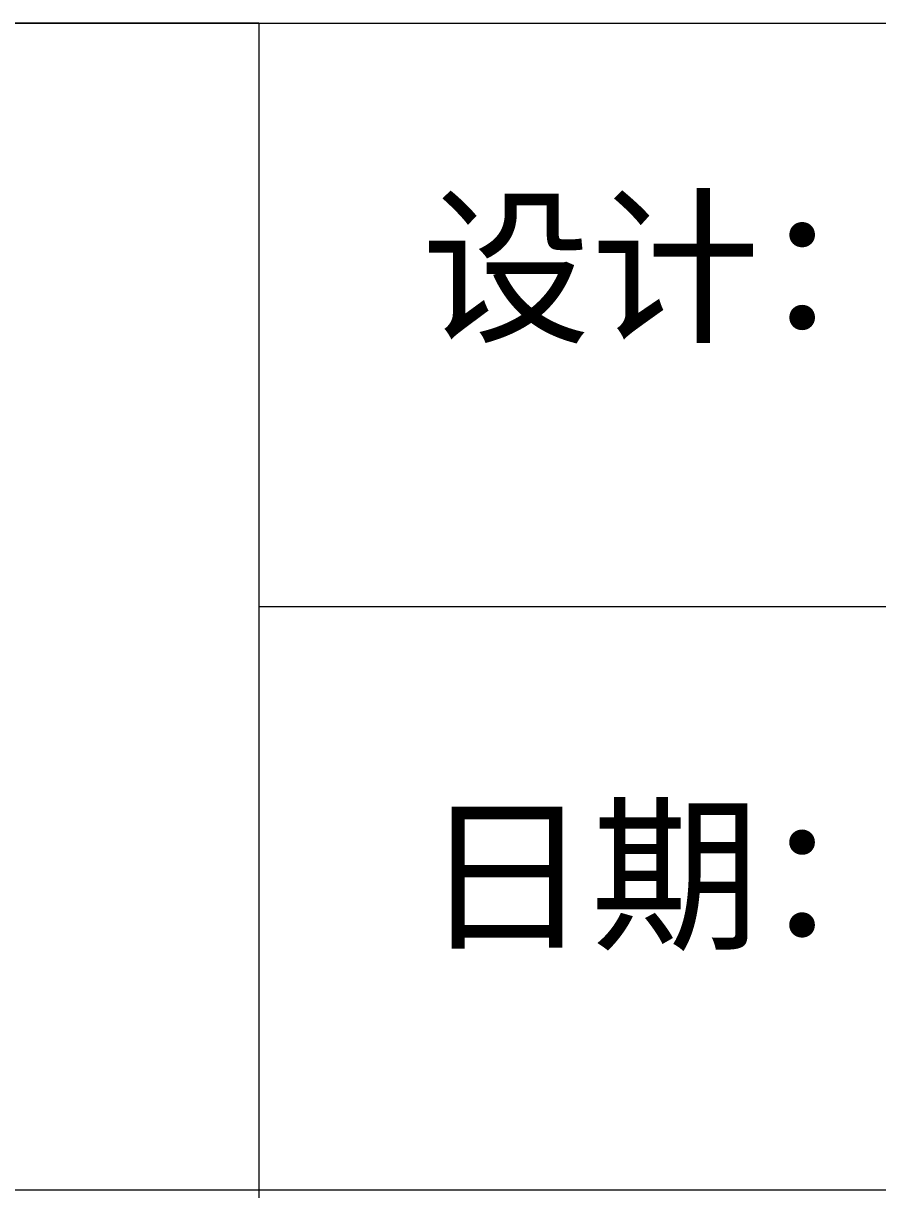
# Model space of a CAD drawing. Header units: millimetres. Extents: x 0 to 297, y 0 to 210.
# Drawn here: x 195.24 to 206.95, y 26 to 42 of the extents above; entities that cross this region are included whole.
import ezdxf

# ---------------------------------------------------------------- set-up
doc = ezdxf.new("R2010")
doc.units = ezdxf.units.MM
doc.layers.add('图框', color=7, linetype='Continuous')
doc.styles.add('样式 1', font='simsunb.ttf')

msp = doc.modelspace()

# ---------------------------------------------------------------- linework, layer by layer
at = {"layer": '图框', "color": 0, "lineweight": 9}
for p, q in [((174.46, 42), (287, 42)), ((198.465, 42), (198.465, 10)), ((198.465, 34), (287, 34))]:
    msp.add_line(p, q, dxfattribs=at)
at = {"layer": '图框', "lineweight": 9}
for p, q in [((198.465, 42), (186.465, 42)), ((174.46, 26), (287, 26))]:
    msp.add_line(p, q, dxfattribs=at)

# ---------------------------------------------------------------- texts
at = {"layer": '图框', "lineweight": 9, "insert": (200.701, 39.5), "char_height": 1.7, "width": 14.11582, "attachment_point": 1, "style": '样式 1'}
msp.add_mtext('{\\fNSimSun|b0|i0|c134|p49;设计：}', dxfattribs=at)
at = {"layer": '图框', "lineweight": 9, "insert": (200.701, 33.5), "char_height": 1.4, "attachment_point": 1, "style": '样式 1'}
msp.add_mtext('{\\fSimSun|b0|i0|c134|p54;\\P\\H1.214x;日期\\fNSimSun|b0|i0|c134|p49;：}', dxfattribs=at)

doc.saveas('drawing.dxf')
